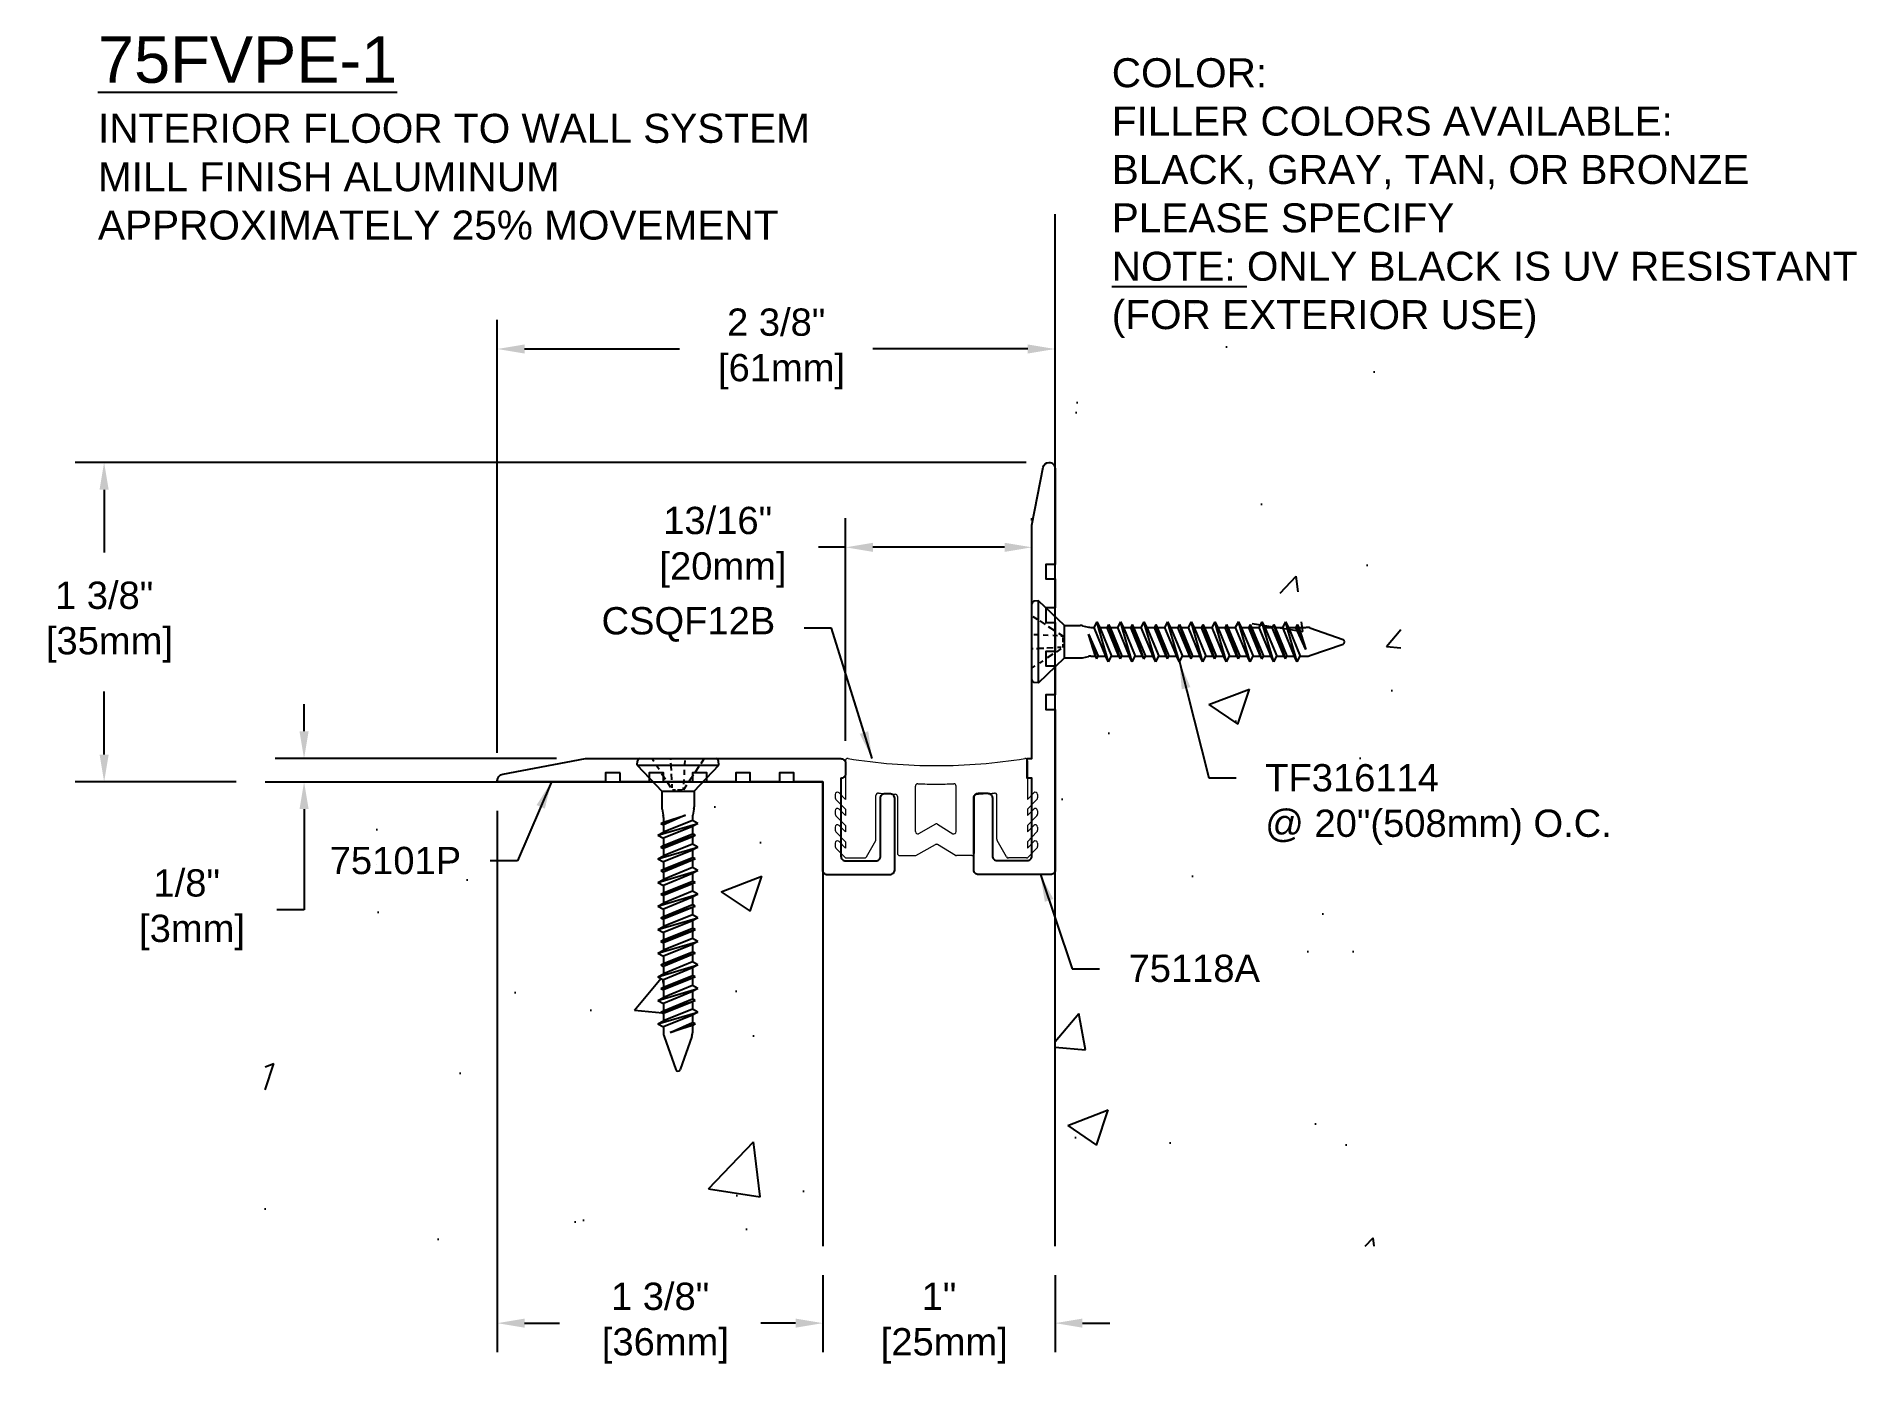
# Model space of a CAD drawing. Header units: inches. Extents: x 2.11 to 9.95, y 1.67 to 7.49.
import ezdxf

# ---------------------------------------------------------------- set-up
doc = ezdxf.new("R2010")
doc.units = ezdxf.units.IN
doc.header["$MEASUREMENT"] = 0
for name, color, linetype in [('Anchors', 4, 'Continuous'), ('Conditions', 1, 'Continuous'), ('Dimensions', 3, 'Continuous'), ('Fillers', 2, 'Continuous'), ('Metals', 7, 'Continuous'), ('Text', 2, 'Continuous')]:
    doc.layers.add(name, color=color, linetype=linetype)
doc.styles.add('ARIAL', font='arial.ttf')
doc.dimstyles.new('ARIAL', dxfattribs={"dimtxt": 0.1175, "dimasz": 0.1175, "dimexe": 0.125, "dimexo": 0.125, "dimgap": 0.125, "dimtad": 0, "dimtih": 1, "dimtoh": 1, "dimdec": 4, "dimzin": 0, "dimdsep": 46, "dimlunit": 4, "dimtxsty": 'ARIAL', "dimcen": 0.09, "dimadec": 0, "dimazin": 0, "dimtfac": 1, "dimtdec": 4, "dimtofl": 0, "dimtmove": 0, "dimatfit": 3, "dimfxl": 0, "dimfrac": 2, "dimtolj": 1, "dimtzin": 0, "dimarcsym": 0})

# ---------------------------------------------------------------- blocks, each defined once
blk = doc.blocks.new('TF316114')
for p, q in [((-0.1634, 0), (0.1634, 0)), ((-0.1042, -0.0127), (-0.1125, 0)), ((-0.1762, -0.0285), (-0.1747, -0.0103)), ((-0.1762, -0.0285), (0.1762, -0.0285)), ((-0.1762, -0.0285), (-0.0698, -0.141)), ((-0.0815, -0.0472), (-0.0915, -0.0321)), ((-0.0533, -0.0902), (-0.0691, -0.0662)), ((-0.0308, -0.0055), (-0.0311, -0.0002)), ((-0.0297, -0.0263), (-0.0301, -0.0195)), ((-0.0284, -0.051), (-0.0294, -0.0323)), ((-0.0263, -0.091), (-0.0277, -0.065)), ((0.0274, -0.0703), (0.0286, -0.0479)), ((0.0297, -0.0255), (0.0306, -0.0085)), ((0.0662, -0.0707), (0.0485, -0.0976)), ((0.0698, -0.141), (0.1762, -0.0285)), ((0.0898, -0.0346), (0.0746, -0.0579)), ((0.1095, -0.0045), (0.0979, -0.0223)), ((0.1762, -0.0285), (0.1747, -0.0103)), ((-0.0698, -0.141), (-0.0698, -0.2081)), ((-0.0698, -0.141), (0.0698, -0.141)), ((-0.0307, -0.1248), (-0.0441, -0.1044)), ((-0.0245, -0.1261), (-0.0253, -0.1097)), ((-0.024, -0.135), (-0.0107, -0.135)), ((-0.0018, -0.135), (0.0183, -0.135)), ((0.0373, -0.1147), (0.024, -0.135)), ((0.024, -0.135), (0.0245, -0.1246)), ((0.0253, -0.1104), (0.0264, -0.0896)), ((0.0698, -0.141), (0.0698, -0.2081)), ((-0.0687, -0.2177), (-0.0633, -0.2437)), ((0.0687, -0.2177), (0.0633, -0.2437)), ((-0.0863, -0.3304), (0.0862, -0.2796)), ((-0.0737, -0.2796), (0.0321, -0.2431)), ((-0.0737, -0.2796), (-0.0623, -0.2734)), ((-0.0737, -0.2796), (-0.0623, -0.2858)), ((0.0321, -0.2431), (-0.0623, -0.2858)), ((-0.0623, -0.2734), (0.0321, -0.2431)), ((-0.0623, -0.2533), (-0.0623, -0.2734)), ((0.0622, -0.2667), (-0.0623, -0.3175)), ((-0.0623, -0.2858), (-0.0623, -0.3175)), ((0.0622, -0.2925), (-0.0623, -0.3433)), ((0.0622, -0.2925), (0.0622, -0.3242)), ((0.0622, -0.2533), (0.0622, -0.2667)), ((0.0862, -0.2796), (0.0622, -0.2667)), ((0.0862, -0.2796), (0.0622, -0.2925)), ((-0.0863, -0.3304), (-0.0623, -0.3175)), ((-0.0863, -0.3304), (-0.0623, -0.3433)), ((-0.0863, -0.4319), (0.0862, -0.3812)), ((-0.0737, -0.3812), (0.0737, -0.3304)), ((-0.0737, -0.3812), (-0.0623, -0.375)), ((-0.0737, -0.3812), (-0.0623, -0.3873)), ((-0.0623, -0.375), (0.0622, -0.3242)), ((0.0622, -0.3365), (-0.0623, -0.3873)), ((-0.0623, -0.3433), (-0.0623, -0.375)), ((0.0622, -0.3682), (-0.0623, -0.419)), ((-0.0623, -0.3873), (-0.0623, -0.419)), ((0.0737, -0.3304), (0.0622, -0.3242)), ((0.0737, -0.3304), (0.0622, -0.3365)), ((0.0622, -0.3365), (0.0622, -0.3682)), ((0.0862, -0.3812), (0.0622, -0.3682)), ((0.0862, -0.3812), (0.0622, -0.3941)), ((-0.0863, -0.4319), (-0.0623, -0.419)), ((-0.0863, -0.4319), (-0.0623, -0.4449)), ((-0.0737, -0.4827), (0.0737, -0.4319)), ((0.0622, -0.3941), (-0.0623, -0.4449)), ((-0.0623, -0.4766), (0.0622, -0.4258)), ((0.0622, -0.4381), (-0.0623, -0.4889)), ((-0.0623, -0.4449), (-0.0623, -0.4766)), ((0.0622, -0.4698), (-0.0623, -0.5206)), ((0.0622, -0.3941), (0.0622, -0.4258)), ((0.0737, -0.4319), (0.0622, -0.4258)), ((0.0737, -0.4319), (0.0622, -0.4381)), ((0.0622, -0.4381), (0.0622, -0.4698)), ((0.0862, -0.4827), (0.0622, -0.4698)), ((-0.0863, -0.5335), (0.0862, -0.4827)), ((-0.0863, -0.5335), (-0.0623, -0.5206)), ((-0.0863, -0.5335), (-0.0623, -0.5464)), ((-0.0737, -0.4827), (-0.0623, -0.4766)), ((-0.0737, -0.4827), (-0.0623, -0.4889)), ((-0.0737, -0.5843), (0.0737, -0.5335)), ((-0.0623, -0.4889), (-0.0623, -0.5206)), ((0.0622, -0.4956), (-0.0623, -0.5464)), ((-0.0623, -0.5781), (0.0622, -0.5273)), ((0.0622, -0.5397), (-0.0623, -0.5904)), ((-0.0623, -0.5464), (-0.0623, -0.5781)), ((0.0862, -0.4827), (0.0622, -0.4956)), ((0.0622, -0.4956), (0.0622, -0.5273)), ((0.0737, -0.5335), (0.0622, -0.5273)), ((0.0737, -0.5335), (0.0622, -0.5397)), ((0.0622, -0.5397), (0.0622, -0.5714)), ((-0.0863, -0.6351), (0.0862, -0.5843)), ((-0.0863, -0.6351), (-0.0623, -0.6221)), ((-0.0737, -0.5843), (-0.0623, -0.5781)), ((-0.0737, -0.5843), (-0.0623, -0.5904)), ((0.0622, -0.5714), (-0.0623, -0.6221)), ((-0.0623, -0.5904), (-0.0623, -0.6221)), ((0.0622, -0.5972), (-0.0623, -0.648)), ((0.0862, -0.5843), (0.0622, -0.5714)), ((0.0862, -0.5843), (0.0622, -0.5972)), ((0.0622, -0.5972), (0.0622, -0.6289)), ((-0.0863, -0.6351), (-0.0623, -0.648)), ((-0.0863, -0.7366), (0.0862, -0.6858)), ((-0.0737, -0.6858), (0.0737, -0.6351)), ((-0.0737, -0.6858), (-0.0623, -0.6797)), ((-0.0737, -0.6858), (-0.0623, -0.692)), ((-0.0623, -0.6797), (0.0622, -0.6289)), ((0.0622, -0.6412), (-0.0623, -0.692)), ((-0.0623, -0.648), (-0.0623, -0.6797)), ((0.0622, -0.6729), (-0.0623, -0.7237)), ((-0.0623, -0.692), (-0.0623, -0.7237)), ((0.0622, -0.6988), (-0.0623, -0.7495)), ((0.0737, -0.6351), (0.0622, -0.6289)), ((0.0737, -0.6351), (0.0622, -0.6412)), ((0.0622, -0.6412), (0.0622, -0.6729)), ((0.0862, -0.6858), (0.0622, -0.6729)), ((0.0862, -0.6858), (0.0622, -0.6988)), ((0.0622, -0.6988), (0.0622, -0.7305)), ((-0.0863, -0.7366), (-0.0623, -0.7237)), ((-0.0863, -0.7366), (-0.0623, -0.7495)), ((-0.0737, -0.7874), (0.0737, -0.7366)), ((-0.0737, -0.7874), (-0.0623, -0.7812)), ((-0.0623, -0.7812), (0.0622, -0.7305)), ((0.0622, -0.7428), (-0.0623, -0.7936)), ((-0.0623, -0.7495), (-0.0623, -0.7812)), ((0.0622, -0.7745), (-0.0623, -0.8253)), ((0.0737, -0.7366), (0.0622, -0.7305)), ((0.0737, -0.7366), (0.0622, -0.7428)), ((0.0622, -0.7428), (0.0622, -0.7745)), ((0.0862, -0.7874), (0.0622, -0.7745)), ((-0.0863, -0.8382), (0.0862, -0.7874)), ((-0.0863, -0.8382), (-0.0623, -0.8253)), ((-0.0863, -0.8382), (-0.0623, -0.8511)), ((-0.0737, -0.7874), (-0.0623, -0.7936)), ((-0.0737, -0.889), (0.0737, -0.8382)), ((-0.0623, -0.7936), (-0.0623, -0.8253)), ((0.0622, -0.8003), (-0.0623, -0.8511)), ((-0.0623, -0.8828), (0.0622, -0.832)), ((0.0622, -0.8444), (-0.0623, -0.8951)), ((-0.0623, -0.8511), (-0.0623, -0.8828)), ((0.0862, -0.7874), (0.0622, -0.8003)), ((0.0622, -0.8003), (0.0622, -0.832)), ((0.0737, -0.8382), (0.0622, -0.832)), ((0.0737, -0.8382), (0.0622, -0.8444)), ((0.0622, -0.8444), (0.0622, -0.876)), ((-0.0863, -0.9397), (0.0862, -0.889)), ((-0.0863, -0.9397), (-0.0623, -0.9268)), ((-0.0863, -0.9397), (-0.0623, -0.9527)), ((-0.0737, -0.889), (-0.0623, -0.8828)), ((-0.0737, -0.889), (-0.0623, -0.8951)), ((-0.0737, -0.9905), (0.0737, -0.9397)), ((0.0622, -0.876), (-0.0623, -0.9268)), ((-0.0623, -0.8951), (-0.0623, -0.9268)), ((0.0622, -0.9019), (-0.0623, -0.9527)), ((-0.0623, -0.9844), (0.0622, -0.9336)), ((0.0862, -0.889), (0.0622, -0.876)), ((0.0862, -0.889), (0.0622, -0.9019)), ((0.0622, -0.9019), (0.0622, -0.9336)), ((0.0737, -0.9397), (0.0622, -0.9336)), ((0.0737, -0.9397), (0.0622, -0.9459)), ((-0.0863, -1.0413), (0.0862, -0.9905)), ((-0.0737, -0.9905), (-0.0623, -0.9844)), ((-0.0737, -0.9905), (-0.0623, -0.9967)), ((0.0622, -0.9459), (-0.0623, -0.9967)), ((-0.0623, -0.9527), (-0.0623, -0.9844)), ((0.0622, -0.9776), (-0.0623, -1.0284)), ((-0.0623, -0.9967), (-0.0623, -1.0284)), ((0.0622, -1.0035), (-0.0623, -1.0542)), ((0.0622, -0.9459), (0.0622, -0.9776)), ((0.0862, -0.9905), (0.0622, -0.9776)), ((0.0862, -0.9905), (0.0622, -1.0035)), ((0.0622, -1.0035), (0.0622, -1.0351)), ((-0.0863, -1.0413), (-0.0623, -1.0284)), ((-0.0863, -1.0413), (-0.0623, -1.0542)), ((-0.0863, -1.1429), (0.0862, -1.0921)), ((-0.0737, -1.0921), (0.0737, -1.0413)), ((-0.0737, -1.0921), (-0.0623, -1.0859)), ((-0.0737, -1.0921), (-0.0623, -1.0983)), ((-0.0623, -1.0859), (0.0622, -1.0351)), ((0.0622, -1.0475), (-0.0623, -1.0983)), ((-0.0623, -1.0542), (-0.0623, -1.0859)), ((0.0622, -1.0792), (-0.0623, -1.13)), ((0.0737, -1.0413), (0.0622, -1.0351)), ((0.0737, -1.0413), (0.0622, -1.0475)), ((0.0622, -1.0475), (0.0622, -1.0792)), ((0.0862, -1.0921), (0.0622, -1.0792)), ((0.0862, -1.0921), (0.0622, -1.105)), ((-0.0863, -1.1429), (-0.0623, -1.13)), ((-0.0863, -1.1429), (-0.0623, -1.1558)), ((-0.0623, -1.0983), (-0.0623, -1.13)), ((0.0622, -1.105), (-0.0623, -1.1558)), ((-0.0623, -1.1558), (-0.0623, -1.1817)), ((-0.0335, -1.1798), (0.0622, -1.1367)), ((-0.0335, -1.1798), (0.0737, -1.1429)), ((0.0622, -1.149), (-0.0335, -1.1798)), ((0.0622, -1.105), (0.0622, -1.1367)), ((0.0737, -1.1429), (0.0622, -1.1367)), ((0.0737, -1.1429), (0.0622, -1.149)), ((0.0622, -1.149), (0.0622, -1.1817)), ((-0.0596, -1.197), (-0.0096, -1.3398)), ((0.0596, -1.197), (0.0096, -1.3398))]:
    blk.add_line(p, q)
for centre, radius, start, end in [((-0.1634, -0.0113), 0.0112, 90, 175), ((0.1634, -0.0113), 0.0112, 5, 90), ((-0.0233, -0.2081), 0.0465, 180, 191.9357), ((0.0233, -0.2081), 0.0465, 348.0643, 0), ((-0.1088, -0.2533), 0.0465, 0, 11.9357), ((0.1087, -0.2533), 0.0465, 168.0643, 180), ((-0.0158, -1.1817), 0.0465, 180, 199.30575), ((0.0158, -1.1817), 0.0465, 340.69425, 0), ((0, -1.3354), 0.0106, 204.10008, 335.89992)]:
    blk.add_arc(centre, radius, start, end)
blk = doc.blocks.new('*D1')
at = {"layer": 'Defpoints', "color": 0}
for p in [(5.4989, 2.2758), (6.4989, 2.2758), (5.4989, 1.9442)]:
    blk.add_point(p, dxfattribs=at)
at = {"layer": 'Dimensions', "color": 0, "lineweight": -2}
for p, q in [((5.4989, 2.1508), (5.4989, 1.8192)), ((6.4989, 2.1508), (6.4989, 1.8192)), ((5.3814, 1.9442), (5.2639, 1.9442)), ((6.6164, 1.9442), (6.7339, 1.9442))]:
    blk.add_line(p, q, dxfattribs=at)
at = {"layer": 'Dimensions', "color": 0}
for points in [[(5.3814, 1.9638), (5.3814, 1.9246), (5.4989, 1.9442)], [(6.6164, 1.9638), (6.6164, 1.9246), (6.4989, 1.9442)]]:
    blk.add_solid(points, dxfattribs=at)
at = {"layer": 'Dimensions', "color": 0, "insert": (5.9989, 1.9442), "char_height": 0.1175, "attachment_point": 5, "style": 'ARIAL'}
blk.add_mtext('\\A1;1"\\P [25mm]', dxfattribs=at)
blk = doc.blocks.new('*D2')
at = {"layer": 'Defpoints', "color": 0}
for p in [(4.0969, 4.2758), (5.4989, 2.2758), (4.0969, 1.9442)]:
    blk.add_point(p, dxfattribs=at)
at = {"layer": 'Dimensions', "color": 0, "lineweight": -2}
for p, q in [((4.0969, 4.1508), (4.0969, 1.8192)), ((5.4989, 2.1508), (5.4989, 1.8192)), ((4.2144, 1.9442), (4.3645, 1.9442)), ((5.3814, 1.9442), (5.2312, 1.9442))]:
    blk.add_line(p, q, dxfattribs=at)
at = {"layer": 'Dimensions', "color": 0}
for points in [[(4.2144, 1.9638), (4.2144, 1.9246), (4.0969, 1.9442)], [(5.3814, 1.9638), (5.3814, 1.9246), (5.4989, 1.9442)]]:
    blk.add_solid(points, dxfattribs=at)
at = {"layer": 'Dimensions', "color": 0, "insert": (4.7979, 1.9442), "char_height": 0.1175, "attachment_point": 5, "style": 'ARIAL'}
blk.add_mtext('\\A1;1 3/8"\\P [36mm]', dxfattribs=at)
blk = doc.blocks.new('*D3')
at = {"layer": 'Defpoints', "color": 0}
for p in [(4.0969, 6.1399), (6.4989, 5.6514), (4.0969, 4.2758)]:
    blk.add_point(p, dxfattribs=at)
at = {"layer": 'Dimensions', "color": 0, "lineweight": -2}
for p, q in [((4.0969, 4.4008), (4.0969, 6.2649)), ((6.4989, 5.7764), (6.4989, 6.2649)), ((4.2144, 6.1399), (4.8818, 6.1399)), ((6.3814, 6.1399), (5.714, 6.1399))]:
    blk.add_line(p, q, dxfattribs=at)
at = {"layer": 'Dimensions', "color": 0}
for points in [[(4.2144, 6.1595), (4.2144, 6.1203), (4.0969, 6.1399)], [(6.3814, 6.1595), (6.3814, 6.1203), (6.4989, 6.1399)]]:
    blk.add_solid(points, dxfattribs=at)
at = {"layer": 'Dimensions', "color": 0, "insert": (5.2979, 6.1399), "char_height": 0.1175, "attachment_point": 5, "style": 'ARIAL'}
blk.add_mtext('\\A1;2 3/8"\\P [61mm]', dxfattribs=at)
blk = doc.blocks.new('*D4')
at = {"layer": 'Defpoints', "color": 0}
for p in [(4.4772, 4.3758), (3.0969, 4.2758), (3.2648, 4.2758)]:
    blk.add_point(p, dxfattribs=at)
at = {"layer": 'Dimensions', "color": 0, "lineweight": -2}
for p, q in [((3.2648, 4.4933), (3.2648, 4.6108)), ((4.3522, 4.3758), (3.1398, 4.3758)), ((3.2219, 4.2758), (3.3898, 4.2758)), ((3.2648, 4.1583), (3.2648, 3.7247)), ((3.2648, 3.7247), (3.1473, 3.7247))]:
    blk.add_line(p, q, dxfattribs=at)
at = {"layer": 'Dimensions', "color": 0}
for points in [[(3.2452, 4.4933), (3.2844, 4.4933), (3.2648, 4.3758)], [(3.2452, 4.1583), (3.2844, 4.1583), (3.2648, 4.2758)]]:
    blk.add_solid(points, dxfattribs=at)
at = {"layer": 'Dimensions', "color": 0, "insert": (2.7596, 3.7247), "char_height": 0.1175, "attachment_point": 5, "style": 'ARIAL'}
blk.add_mtext('\\A1;1/8"\\P [3mm]', dxfattribs=at)
blk = doc.blocks.new('*D5')
at = {"layer": 'Defpoints', "color": 0}
for p in [(2.4038, 5.6514), (6.4989, 5.6514), (3.0969, 4.2758)]:
    blk.add_point(p, dxfattribs=at)
at = {"layer": 'Dimensions', "color": 0, "lineweight": -2}
for p, q in [((6.3739, 5.6514), (2.2788, 5.6514)), ((2.4038, 5.5339), (2.4038, 5.2628)), ((2.4038, 4.3933), (2.4038, 4.6644)), ((2.9719, 4.2758), (2.2788, 4.2758))]:
    blk.add_line(p, q, dxfattribs=at)
at = {"layer": 'Dimensions', "color": 0}
for points in [[(2.3842, 5.5339), (2.4234, 5.5339), (2.4038, 5.6514)], [(2.3842, 4.3933), (2.4234, 4.3933), (2.4038, 4.2758)]]:
    blk.add_solid(points, dxfattribs=at)
at = {"layer": 'Dimensions', "color": 0, "insert": (2.4038, 4.9636), "char_height": 0.1175, "attachment_point": 5, "style": 'ARIAL'}
blk.add_mtext('\\A1;1 3/8"\\P [35mm]', dxfattribs=at)
blk = doc.blocks.new('75101P')
blk.add_lwpolyline([(3.3749, 4.8806), (3.3129, 4.8806), (3.3129, 4.8416), (2.8464, 4.8416), (2.8464, 4.8461, -0.361139), (2.8705, 4.8751), (3.2267, 4.9416), (4.3263, 4.9416, -0.414214), (4.3463, 4.9216), (4.3463, 4.8762, -0.414214), (4.3263, 4.8562), (4.3263, 4.8562), (4.3263, 4.5212, 0.414214), (4.3463, 4.5012), (4.4763, 4.5012, 0.414214), (4.4963, 4.5212), (4.4963, 4.7712, -0.414214), (4.5163, 4.7912), (4.5363, 4.7912, -0.414214), (4.5563, 4.7712), (4.5563, 4.4612, -0.414214), (4.5363, 4.4412), (4.2684, 4.4412, -0.414214), (4.2484, 4.4612), (4.2484, 4.8416), (4.1229, 4.8416), (4.1229, 4.8806), (4.0609, 4.8806), (4.0609, 4.8416), (3.9359, 4.8416), (3.9359, 4.8806), (3.8739, 4.8806), (3.8739, 4.8416), (3.7489, 4.8416), (3.7489, 4.8806), (3.6869, 4.8806), (3.6869, 4.8416), (3.5619, 4.8416), (3.5619, 4.8806), (3.4999, 4.8806), (3.4999, 4.8416), (3.3749, 4.8416)], format="xyb", close=True)
blk = doc.blocks.new('*D7')
at = {"layer": 'Defpoints', "color": 0}
for p in [(6.3989, 5.2857), (6.3989, 5.2764), (5.5968, 4.3266)]:
    blk.add_point(p, dxfattribs=at)
at = {"layer": 'Dimensions', "color": 0, "lineweight": -2}
for p, q in [((5.5968, 4.4516), (5.5968, 5.4107)), ((6.3989, 5.4014), (6.3989, 5.4107)), ((5.5968, 5.2857), (5.4793, 5.2857)), ((6.2814, 5.2857), (5.7143, 5.2857))]:
    blk.add_line(p, q, dxfattribs=at)
at = {"layer": 'Dimensions', "color": 0}
for points in [[(5.7143, 5.3052), (5.7143, 5.2661), (5.5968, 5.2857)], [(6.2814, 5.3052), (6.2814, 5.2661), (6.3989, 5.2857)]]:
    blk.add_solid(points, dxfattribs=at)
at = {"layer": 'Dimensions', "color": 0, "insert": (5.0459, 5.2857), "char_height": 0.1175, "attachment_point": 5, "style": 'ARIAL'}
blk.add_mtext('\\A1;13/16"\\P [20mm]', dxfattribs=at)
blk = doc.blocks.new('75118A')
blk.add_lwpolyline([(-0.0059, 1.2676), (-0.0059, 1.1426), (-0.0459, 1.1426), (-0.0459, 1.0801), (-0.0059, 1.0801), (-0.0059, 0.9551), (-0.0459, 0.9551), (-0.0459, 0.8926), (-0.0059, 0.8926), (-0.0059, 0.7676), (-0.0459, 0.7676), (-0.0459, 0.7051), (-0.0059, 0.7051), (-0.0059, 0.0141, -0.414214), (-0.0259, -0.0059), (-0.3359, -0.0059, -0.414214), (-0.3559, 0.0141), (-0.3559, 0.3241, -0.414214), (-0.3359, 0.3441), (-0.2959, 0.3441, -0.414214), (-0.2759, 0.3241), (-0.2759, 0.0741, 0.414214), (-0.2559, 0.0541), (-0.1259, 0.0541, 0.414214), (-0.1059, 0.0741), (-0.1059, 0.4091), (-0.1259, 0.4091), (-0.1259, 0.4941), (-0.1059, 0.4941), (-0.1059, 1.4991), (-0.0574, 1.7481, -0.358944), (-0.0319, 1.7691, -0.414214), (-0.0059, 1.7431), (-0.0059, 1.3301), (-0.0459, 1.3301), (-0.0459, 1.2676)], format="xyb", close=True)
blk = doc.blocks.new('CSQF12B')
h = blk.add_hatch(color=256)
h.dxf.hatch_style = 1
h.paths.add_polyline_path([(0.0565, 0.4282, 0.460373), (0.045, 0.4183), (0.045, 0.2524), (0.0171, 0.2804, 0.668179), (0, 0.2733), (0, 0.2591, 0.198912), (0.0029, 0.2521), (0.045, 0.21), (0.045, 0.1824), (0.0171, 0.2104, 0.668179), (0, 0.2033), (0, 0.1891, 0.198912), (0.0029, 0.1821), (0.045, 0.14), (0.045, 0.1124), (0.0171, 0.1404, 0.668179), (0, 0.1333), (0, 0.1191, 0.198912), (0.0029, 0.1121), (0.045, 0.07), (0.045, 0.0424), (0.0171, 0.0704, 0.668179), (0, 0.0633), (0, 0.0491, 0.198912), (0.0029, 0.0421), (0.0421, 0.0029, 0.198912), (0.0491, 0), (0.1292, 0, 0.267949), (0.1379, 0.005), (0.1787, 0.0756, 0.131652), (0.18, 0.0806), (0.18, 0.2698, -0.442532), (0.191, 0.2797, 0.004205), (0.2648, 0.2748, -0.402093), (0.2744, 0.2648), (0.2744, 0.02, 0.414214), (0.2844, 0.01), (0.3522, 0.01, 0.107936), (0.3563, 0.0109), (0.4428, 0.0581, -0.107936), (0.447, 0.059, -0.107936), (0.4512, 0.0581), (0.5316, 0.0109, 0.107936), (0.5357, 0.01), (0.6036, 0.01, 0.414214), (0.6136, 0.02), (0.6136, 0.2648, -0.404634), (0.6232, 0.2748, 0.003884), (0.703, 0.2797, -0.442532), (0.714, 0.2698), (0.714, 0.0806, 0.131652), (0.7153, 0.0756), (0.7561, 0.005, 0.267949), (0.7648, 0), (0.8449, 0, 0.198912), (0.8519, 0.0029), (0.8911, 0.0421, 0.198912), (0.894, 0.0491), (0.894, 0.0633, 0.668179), (0.8769, 0.0704), (0.849, 0.0424), (0.849, 0.07), (0.8911, 0.1121, 0.198912), (0.894, 0.1191), (0.894, 0.1333, 0.668179), (0.8769, 0.1404), (0.849, 0.1124), (0.849, 0.14), (0.8911, 0.1821, 0.198912), (0.894, 0.1891), (0.894, 0.2033, 0.668179), (0.8769, 0.2104), (0.849, 0.1824), (0.849, 0.21), (0.8911, 0.2521, 0.198912), (0.894, 0.2591), (0.894, 0.2733, 0.668179), (0.8769, 0.2804), (0.849, 0.2524), (0.849, 0.4183, 0.460373), (0.8375, 0.4282, -0.038767), (0.447, 0.3978, -0.038767)])
h.paths.add_polyline_path([(0.447, 0.3179, 0.010105), (0.523, 0.3197, -0.429277), (0.5336, 0.3097), (0.5336, 0.1136, -0.546586), (0.5194, 0.1045), (0.4512, 0.1461, 0.107936), (0.447, 0.147, 0.107936), (0.4428, 0.1461), (0.3685, 0.1045, -0.546586), (0.3544, 0.1136), (0.3544, 0.3097, -0.42734), (0.3648, 0.3197, 0.009366)], flags=16)
at = {"color": 7, "linetype": 'Continuous', "lineweight": 15}
for points in [[(0.447, 0.3978, -0.038767), (0.0565, 0.4282, 0.460373), (0.045, 0.4183), (0.045, 0.2524), (0.0171, 0.2804, 0.668179), (0, 0.2733), (0, 0.2591, 0.198912), (0.0029, 0.2521), (0.045, 0.21), (0.045, 0.1824), (0.0171, 0.2104, 0.668179), (0, 0.2033), (0, 0.1891, 0.198912), (0.0029, 0.1821), (0.045, 0.14), (0.045, 0.1124), (0.0171, 0.1404, 0.668179), (0, 0.1333), (0, 0.1191, 0.198912), (0.0029, 0.1121), (0.045, 0.07), (0.045, 0.0424), (0.0171, 0.0704, 0.668179), (0, 0.0633), (0, 0.0491, 0.198912), (0.0029, 0.0421), (0.0421, 0.0029, 0.198912), (0.0491, 0), (0.1292, 0, 0.267949), (0.1379, 0.005), (0.1787, 0.0756, 0.131652), (0.18, 0.0806), (0.18, 0.2698, -0.442532), (0.191, 0.2797, 0.004223), (0.2651, 0.2748, -0.392684), (0.2744, 0.2648), (0.2744, 0.02, 0.414214), (0.2844, 0.01), (0.3522, 0.01, 0.107936), (0.3563, 0.0109), (0.4428, 0.0581, -0.107936), (0.447, 0.059, -0.107936)], [(0.447, 0.3978, 0.038767), (0.8375, 0.4282, -0.460373), (0.849, 0.4183), (0.849, 0.2524), (0.8769, 0.2804, -0.668179), (0.894, 0.2733), (0.894, 0.2591, -0.198912), (0.8911, 0.2521), (0.849, 0.21), (0.849, 0.1824), (0.8769, 0.2104, -0.668179), (0.894, 0.2033), (0.894, 0.1891, -0.198912), (0.8911, 0.1821), (0.849, 0.14), (0.849, 0.1124), (0.8769, 0.1404, -0.668179), (0.894, 0.1333), (0.894, 0.1191, -0.198912), (0.8911, 0.1121), (0.849, 0.07), (0.849, 0.0424), (0.8769, 0.0704, -0.668179), (0.894, 0.0633), (0.894, 0.0491, -0.198912), (0.8911, 0.0421), (0.8519, 0.0029, -0.198912), (0.8449, 0), (0.7648, 0, -0.267949), (0.7561, 0.005), (0.7153, 0.0756, -0.131652), (0.714, 0.0806), (0.714, 0.2698, 0.442532), (0.703, 0.2797, -0.003904), (0.6228, 0.2748, 0.392684), (0.6136, 0.2648), (0.6136, 0.02, -0.414214), (0.6036, 0.01), (0.5357, 0.01, -0.107936), (0.5316, 0.0109), (0.4512, 0.0581, 0.107936), (0.447, 0.059, 0.107936)], [(0.447, 0.147, 0.107936), (0.4428, 0.1461), (0.3685, 0.1045, -0.546586), (0.3544, 0.1136), (0.3544, 0.3097, -0.42533), (0.3647, 0.3197, 0.009374), (0.447, 0.3179, 0.009374)], [(0.447, 0.147, -0.107936), (0.4512, 0.1461), (0.5194, 0.1045, 0.546586), (0.5336, 0.1136), (0.5336, 0.3097, 0.42533), (0.5232, 0.3197, -0.010123), (0.447, 0.3179, -0.009374)]]:
    blk.add_lwpolyline(points, format="xyb", dxfattribs=at)

msp = doc.modelspace()

# ---------------------------------------------------------------- hatches: boundary and pattern name
at = {"layer": 'Conditions'}
h = msp.add_hatch(dxfattribs=at)
h.set_pattern_fill('AR-CONC', color=256, scale=0.25, style=0)
h.paths.add_polyline_path([(7.9875, 6.3437), (6.49888, 6.3437), (6.49888, 5.13495), (6.53988, 5.09613), (6.60698, 5.09613, -0.0521265), (6.6166, 5.09513), (6.64256, 5.08964, 0.0521265), (6.65218, 5.08863), (6.66555, 5.08863), (6.67848, 5.11263), (6.6914, 5.08863), (6.72309, 5.08863), (6.72926, 5.10008), (6.73542, 5.08863), (6.76711, 5.08863), (6.78004, 5.11263), (6.79296, 5.08863), (6.82466, 5.08863), (6.83082, 5.10008), (6.83698, 5.08863), (6.86868, 5.08863), (6.8816, 5.11263), (6.89453, 5.08863), (6.92622, 5.08863), (6.93238, 5.10008), (6.93855, 5.08863), (6.97024, 5.08863), (6.98316, 5.11263), (6.99609, 5.08863), (7.02778, 5.08863), (7.03395, 5.10008), (7.04011, 5.08863), (7.0718, 5.08863), (7.08473, 5.11263), (7.09765, 5.08863), (7.12934, 5.08863), (7.13551, 5.10008), (7.14167, 5.08863), (7.17336, 5.08863), (7.18629, 5.11263), (7.19921, 5.08863), (7.23091, 5.08863), (7.23707, 5.10008), (7.24323, 5.08863), (7.27493, 5.08863), (7.28785, 5.11263), (7.30078, 5.08863), (7.33247, 5.08863), (7.33863, 5.10008), (7.3448, 5.08863), (7.37649, 5.08863), (7.38941, 5.11263), (7.40234, 5.08863), (7.43403, 5.08863), (7.4402, 5.10008), (7.44636, 5.08863), (7.47805, 5.08863), (7.49098, 5.11263), (7.5039, 5.08863), (7.53559, 5.08863), (7.54176, 5.10008), (7.54792, 5.08863), (7.58054, 5.08863, -0.084437), (7.59592, 5.08602), (7.73697, 5.03661, -0.7741233), (7.73697, 5.01616), (7.59592, 4.96675, -0.084437), (7.58054, 4.96413), (7.55468, 4.96413), (7.54176, 4.94013), (7.52883, 4.96413), (7.49714, 4.96413), (7.49098, 4.95269), (7.48481, 4.96413), (7.45312, 4.96413), (7.4402, 4.94013), (7.42727, 4.96413), (7.39558, 4.96413), (7.38941, 4.95269), (7.38325, 4.96413), (7.35156, 4.96413), (7.33863, 4.94013), (7.32571, 4.96413), (7.29401, 4.96413), (7.28785, 4.95269), (7.28169, 4.96413), (7.24999, 4.96413), (7.23707, 4.94013), (7.22415, 4.96413), (7.19245, 4.96413), (7.18629, 4.95269), (7.18013, 4.96413), (7.14843, 4.96413), (7.13551, 4.94013), (7.12258, 4.96413), (7.09089, 4.96413), (7.08473, 4.95269), (7.07856, 4.96413), (7.04687, 4.96413), (7.03395, 4.94013), (7.02102, 4.96413), (6.98933, 4.96413), (6.98316, 4.95269), (6.977, 4.96413), (6.94531, 4.96413), (6.93238, 4.94013), (6.91946, 4.96413), (6.88776, 4.96413), (6.8816, 4.95269), (6.87544, 4.96413), (6.84374, 4.96413), (6.83082, 4.94013), (6.8179, 4.96413), (6.7862, 4.96413), (6.78004, 4.95269), (6.77388, 4.96413), (6.74218, 4.96413), (6.72926, 4.94013), (6.71633, 4.96413), (6.68464, 4.96413), (6.67848, 4.95269), (6.67231, 4.96413), (6.65218, 4.96413, 0.0521265), (6.64256, 4.96313), (6.6166, 4.95764, -0.0521265), (6.60698, 4.95663), (6.53988, 4.95663), (6.49888, 4.91782), (6.49888, 2.27582), (7.9875, 2.27582)])
h.paths.add_polyline_path([(4.81263, 3.22102), (4.78863, 3.23395), (4.81263, 3.24687), (4.81263, 3.27857), (4.80119, 3.28473), (4.81263, 3.29089), (4.81263, 3.32259), (4.78863, 3.33551), (4.81263, 3.34844), (4.81263, 3.38013), (4.80119, 3.38629), (4.81263, 3.39246), (4.81263, 3.42415), (4.78863, 3.43707), (4.81263, 3.45), (4.81263, 3.48169), (4.80119, 3.48786), (4.81263, 3.49402), (4.81263, 3.52571), (4.78863, 3.53864), (4.81263, 3.55156), (4.81263, 3.58325), (4.80119, 3.58942), (4.81263, 3.59558), (4.81263, 3.62727), (4.78863, 3.6402), (4.81263, 3.65312), (4.81263, 3.68482), (4.80119, 3.69098), (4.81263, 3.69714), (4.81263, 3.72884), (4.78863, 3.74176), (4.81263, 3.75469), (4.81263, 3.78638), (4.80119, 3.79254), (4.81263, 3.79871), (4.81263, 3.8304), (4.78863, 3.84332), (4.81263, 3.85625), (4.81263, 3.88794), (4.80119, 3.89411), (4.81263, 3.90027), (4.81263, 3.93196), (4.78863, 3.94489), (4.81263, 3.95781), (4.81263, 3.9895), (4.80119, 3.99567), (4.81263, 4.00183), (4.81263, 4.03352), (4.78863, 4.04645), (4.81263, 4.05937), (4.81263, 4.09107), (4.80119, 4.09723), (4.81263, 4.10339), (4.81263, 4.12353, 0.0521265), (4.81163, 4.13314), (4.80614, 4.15911, -0.0521265), (4.80513, 4.16873), (4.80513, 4.23582), (4.76727, 4.27582), (3.09688, 4.27582), (3.09688, 2.27582), (5.49888, 2.27582), (5.49888, 4.27582), (4.9825, 4.27582), (4.94463, 4.23582), (4.94463, 4.16873, -0.0521265), (4.94363, 4.15911), (4.93814, 4.13314, 0.0521265), (4.93713, 4.12353), (4.93713, 4.11016), (4.96113, 4.09723), (4.93713, 4.08431), (4.93713, 4.05261), (4.94858, 4.04645), (4.93713, 4.04029), (4.93713, 4.00859), (4.96113, 3.99567), (4.93713, 3.98274), (4.93713, 3.95105), (4.94858, 3.94489), (4.93713, 3.93872), (4.93713, 3.90703), (4.96113, 3.89411), (4.93713, 3.88118), (4.93713, 3.84949), (4.94858, 3.84332), (4.93713, 3.83716), (4.93713, 3.80547), (4.96113, 3.79254), (4.93713, 3.77962), (4.93713, 3.74792), (4.94858, 3.74176), (4.93713, 3.7356), (4.93713, 3.70391), (4.96113, 3.69098), (4.93713, 3.67806), (4.93713, 3.64636), (4.94858, 3.6402), (4.93713, 3.63404), (4.93713, 3.60234), (4.96113, 3.58942), (4.93713, 3.57649), (4.93713, 3.5448), (4.94858, 3.53864), (4.93713, 3.53247), (4.93713, 3.50078), (4.96113, 3.48786), (4.93713, 3.47493), (4.93713, 3.44324), (4.94858, 3.43707), (4.93713, 3.43091), (4.93713, 3.39922), (4.96113, 3.38629), (4.93713, 3.37337), (4.93713, 3.34167), (4.94858, 3.33551), (4.93713, 3.32935), (4.93713, 3.29766), (4.96113, 3.28473), (4.93713, 3.27181), (4.93713, 3.24011), (4.94858, 3.23395), (4.93713, 3.22779), (4.93713, 3.19516, -0.084437), (4.93452, 3.17979), (4.88511, 3.03874, -0.7741233), (4.86466, 3.03874), (4.81525, 3.17979, -0.084437), (4.81263, 3.19516)])
h.paths.add_polyline_path([(7.86994, 4.66885), (9.39833, 4.66885), (9.39833, 4.25957), (7.86994, 4.25957)], flags=9)
h.paths.add_polyline_path([(3.36081, 4.02582), (3.97059, 4.02582), (3.97059, 3.84709), (3.36081, 3.84709)], flags=24)

# ---------------------------------------------------------------- linework, layer by layer
for points in [[(6.49888, 2.27582), (6.49888, 6.72039)], [(3.09688, 4.27582), (5.49888, 4.27582), (5.49888, 2.27582)]]:
    msp.add_lwpolyline(points, dxfattribs=at)

# ---------------------------------------------------------------- block references
at = {"layer": 'Anchors', "rotation": 90}
msp.add_blockref('TF316114', (6.39888, 4.87888), dxfattribs=at)
at = {"layer": 'Anchors'}
msp.add_blockref('TF316114', (4.87488, 4.37582), dxfattribs=at)
at = {"layer": 'Fillers', "xscale": 0.975}
msp.add_blockref('CSQF12B', (5.55201, 3.94769), dxfattribs=at)
at = {"layer": 'Metals'}
for name, p in [('75118A', (6.50474, 3.88224)), ('75101P', (1.2505, -0.56582))]:
    msp.add_blockref(name, p, dxfattribs=at)

# ---------------------------------------------------------------- texts
at = {"layer": 'Text', "attachment_point": 1, "style": 'ARIAL'}
for s, insert, char_height, width in [('{\\L75FVPE-1\\P\\H0.625x;\\lINTERIOR FLOOR TO WALL SYSTEM\\PMILL FINISH ALUMINUM\\PAPPROXIMATELY 25% MOVEMENT}', (2.37736, 7.48627), 0.2, 3.5625), ('COLOR:{\\L                        \\~\\P}FILLER COLORS AVAILABLE:\\PBLACK, GRAY, TAN, OR BRONZE\\PPLEASE SPECIFY\\P{\\LNOTE:} ONLY BLACK IS UV RESISTANT (FOR EXTERIOR USE)', (6.74272, 7.39234), 0.125, 3.4907085)]:
    msp.add_mtext(s, dxfattribs=dict(at, insert=insert, char_height=char_height, width=width))
at = {"layer": 'Text', "char_height": 0.1175, "style": 'ARIAL'}
for s, insert, attachment_point in [('\\A1;CSQF12B', (5.29368, 4.87847), 9), ('\\A1;TF316114\\P@ 20"(508mm) O.C.', (7.40348, 4.35202), 1), ('\\A1;75101P', (3.94122, 3.87646), 9), ('75118A', (6.81516, 3.41207), 7)]:
    msp.add_mtext(s, dxfattribs=dict(at, insert=insert, attachment_point=attachment_point))

# ---------------------------------------------------------------- dimensions: what is measured, and where the dimension line sits
at = {"layer": 'Dimensions'}
for base, p1, p2, picture, middle in [((4.09688, 6.13989), (6.49888, 5.65138), (4.09688, 4.27582), '*D3', (5.29788, 6.13989)), ((6.39888, 5.28565), (5.59677, 4.32657), (6.39888, 5.27638), '*D7', (5.04594, 5.28565)), ((4.09688, 1.94423), (5.49888, 2.27582), (4.09688, 4.27582), '*D2', (4.79788, 1.94423)), ((5.49888, 1.94423), (6.49888, 2.27582), (5.49888, 2.27582), '*D1', (5.99888, 1.94423))]:
    dim = msp.add_linear_dim(base=base, p1=p1, p2=p2, dimstyle='ARIAL', override={"dimpost": '\\X'}, dxfattribs=at)
    dim.commit()
    dim.dimension.update_dxf_attribs({"geometry": picture, "text_midpoint": middle, "dimtype": 160})
for base, p1, p2, picture, middle in [((2.40379, 5.65138), (3.09688, 4.27582), (6.49888, 5.65138), '*D5', (2.40379, 4.9636)), ((3.2648, 4.27582), (4.47724, 4.37582), (3.09688, 4.27582), '*D4', (2.75961, 3.72474))]:
    dim = msp.add_linear_dim(base=base, p1=p1, p2=p2, angle=90, dimstyle='ARIAL', override={"dimpost": '\\X'}, dxfattribs=at)
    dim.commit()
    dim.dimension.update_dxf_attribs({"geometry": picture, "text_midpoint": middle, "dimtype": 160})

# ---------------------------------------------------------------- leaders
at = {"layer": 'Text'}
msp.add_leader([(5.71075, 4.37582), (5.53618, 4.93722), (5.41868, 4.93722)], dimstyle='ARIAL', dxfattribs=at)
at = {"layer": 'Text', "annotation_type": 0, "has_hookline": 1}
for points, hookline_direction, text_width in [([(7.03395, 4.79263), (7.16098, 4.29327), (7.27848, 4.29327)], 0, 1.46963), ([(4.33013, 4.27582), (4.18372, 3.93521), (4.06622, 3.93521)], 1, 0.55103), ([(6.43531, 3.87638), (6.57266, 3.47082), (6.69016, 3.47082)], 0, 0.55841)]:
    msp.add_leader(points, dimstyle='ARIAL', dxfattribs=dict(at, hookline_direction=hookline_direction, text_width=text_width))

doc.saveas('drawing.dxf')
